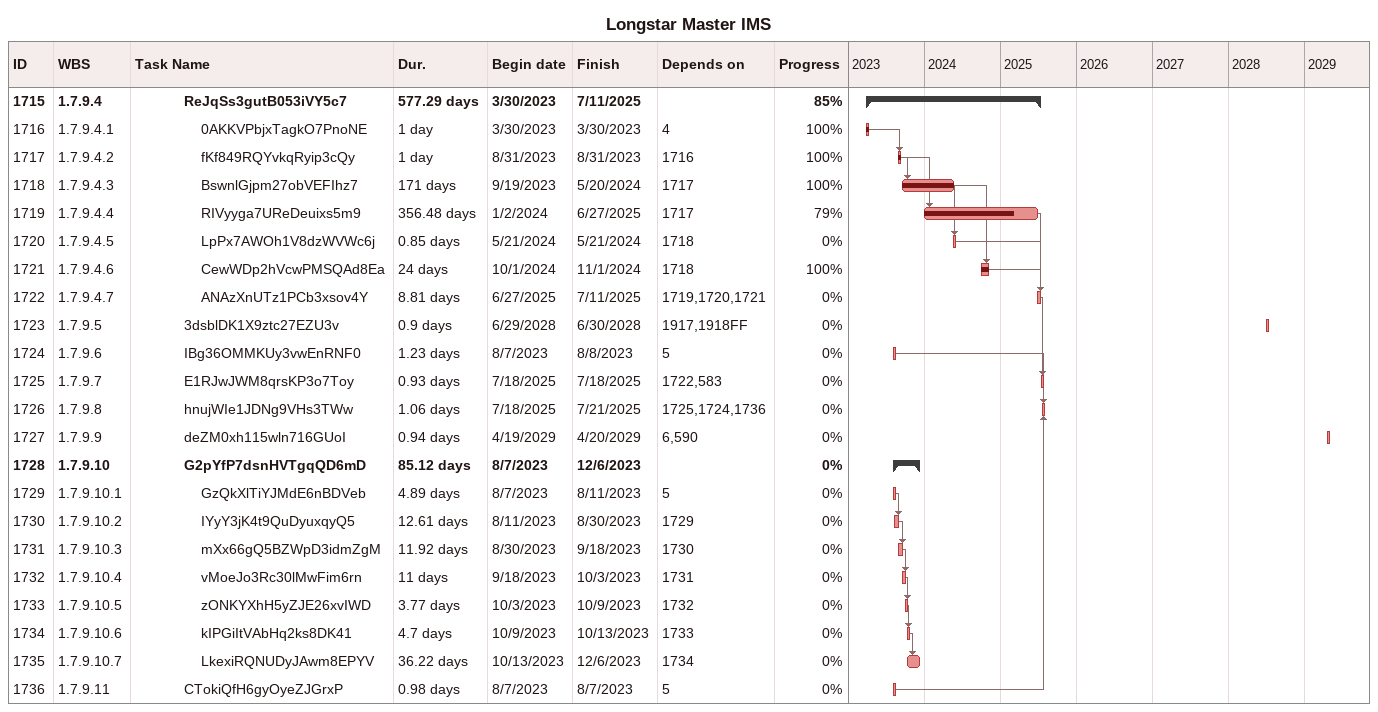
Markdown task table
Longstar Master IMS

| ID | WBS | Task | Duration | Start | Finish | Predecessors | % complete |
|---|---|---|---|---|---|---|---|
| 1715 | 1.7.9.4 | **ReJqSs3gutB053iVY5c7** | 577.29d | 2023-03-30 | 2025-07-11 |  | 85 |
| 1716 | 1.7.9.4.1 | 0AKKVPbjxTagkO7PnoNE | 1d | 2023-03-30 | 2023-03-30 | 4 | 100 |
| 1717 | 1.7.9.4.2 | fKf849RQYvkqRyip3cQy | 1d | 2023-08-31 | 2023-08-31 | 1716 | 100 |
| 1718 | 1.7.9.4.3 | BswnlGjpm27obVEFIhz7 | 171d | 2023-09-19 | 2024-05-20 | 1717 | 100 |
| 1719 | 1.7.9.4.4 | RIVyyga7UReDeuixs5m9 | 356.48d | 2024-01-02 | 2025-06-27 | 1717 | 79 |
| 1720 | 1.7.9.4.5 | LpPx7AWOh1V8dzWVWc6j | 0.85d | 2024-05-21 | 2024-05-21 | 1718 | 0 |
| 1721 | 1.7.9.4.6 | CewWDp2hVcwPMSQAd8Ea | 24d | 2024-10-01 | 2024-11-01 | 1718 | 100 |
| 1722 | 1.7.9.4.7 | ANAzXnUTz1PCb3xsov4Y | 8.81d | 2025-06-27 | 2025-07-11 | 1719, 1720, 1721 | 0 |
| 1723 | 1.7.9.5 | 3dsblDK1X9ztc27EZU3v | 0.9d | 2028-06-29 | 2028-06-30 | 1917, 1918FF | 0 |
| 1724 | 1.7.9.6 | IBg36OMMKUy3vwEnRNF0 | 1.23d | 2023-08-07 | 2023-08-08 | 5 | 0 |
| 1725 | 1.7.9.7 | E1RJwJWM8qrsKP3o7Toy | 0.93d | 2025-07-18 | 2025-07-18 | 1722, 583 | 0 |
| 1726 | 1.7.9.8 | hnujWIe1JDNg9VHs3TWw | 1.06d | 2025-07-18 | 2025-07-21 | 1725, 1724, 1736 | 0 |
| 1727 | 1.7.9.9 | deZM0xh115wln716GUoI | 0.94d | 2029-04-19 | 2029-04-20 | 6, 590 | 0 |
| 1728 | 1.7.9.10 | **G2pYfP7dsnHVTgqQD6mD** | 85.12d | 2023-08-07 | 2023-12-06 |  | 0 |
| 1729 | 1.7.9.10.1 | GzQkXlTiYJMdE6nBDVeb | 4.89d | 2023-08-07 | 2023-08-11 | 5 | 0 |
| 1730 | 1.7.9.10.2 | IYyY3jK4t9QuDyuxqyQ5 | 12.61d | 2023-08-11 | 2023-08-30 | 1729 | 0 |
| 1731 | 1.7.9.10.3 | mXx66gQ5BZWpD3idmZgM | 11.92d | 2023-08-30 | 2023-09-18 | 1730 | 0 |
| 1732 | 1.7.9.10.4 | vMoeJo3Rc30lMwFim6rn | 11d | 2023-09-18 | 2023-10-03 | 1731 | 0 |
| 1733 | 1.7.9.10.5 | zONKYXhH5yZJE26xvIWD | 3.77d | 2023-10-03 | 2023-10-09 | 1732 | 0 |
| 1734 | 1.7.9.10.6 | kIPGiItVAbHq2ks8DK41 | 4.7d | 2023-10-09 | 2023-10-13 | 1733 | 0 |
| 1735 | 1.7.9.10.7 | LkexiRQNUDyJAwm8EPYV | 36.22d | 2023-10-13 | 2023-12-06 | 1734 | 0 |
| 1736 | 1.7.9.11 | CTokiQfH6gyOyeZJGrxP | 0.98d | 2023-08-07 | 2023-08-07 | 5 | 0 |
